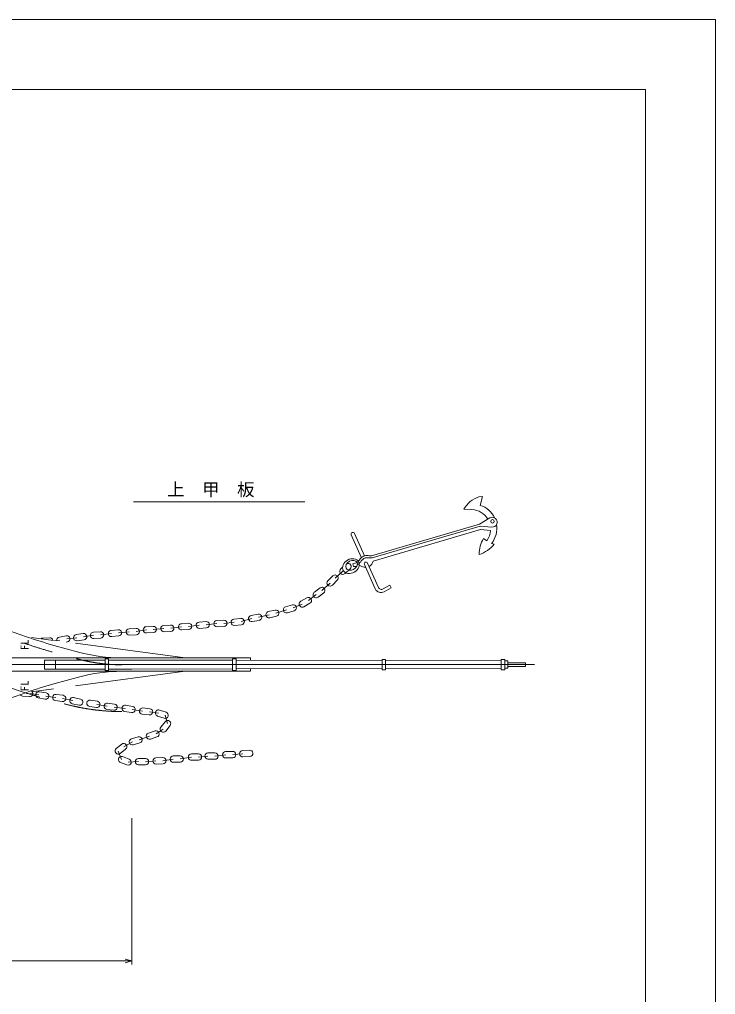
# Model space of a CAD drawing. Units: millimetres, scale not verified. Extents: x -51052 to 51048, y -29700 to 29700.
# Drawn here: x 31130 to 51048, y 1804 to 29700 of the extents above; entities that cross this region are included whole.
import ezdxf
from ezdxf.enums import TextEntityAlignment as Align

# ---------------------------------------------------------------- set-up
doc = ezdxf.new("R2010")
doc.units = ezdxf.units.MM
doc.header["$LTSCALE"] = 100
doc.linetypes.add('USER1', pattern=[50.8, 31.75, -6.35, 6.35, -6.35])
for name, color, linetype, lineweight in [('0-2_sunpou', 7, 'Continuous', 18), ('0-3_keijou', 7, 'Continuous', 18), ('0-4_frame', 7, 'Continuous', 18), ('0-5_text', 7, 'Continuous', 18), ('0-6_center', 7, 'USER1', 18)]:
    doc.layers.add(name, color=color, linetype=linetype, lineweight=lineweight)
doc.styles.add('ＭＳ ゴシック', font='')
doc.styles.get('ＭＳ ゴシック').set_extended_font_data('MS Gothic')

msp = doc.modelspace()

# ---------------------------------------------------------------- linework, layer by layer
at = {"layer": '0-2_sunpou'}
for p, q in [((-41248.7, 11242.6), (45870.3, 11242.6)), ((34347, 6853.6), (34347, 2665.9)), ((34347, 2765.9), (34153.8, 2817.6)), ((34347, 2765.9), (-40697, 2765.9)), ((34347, 2765.9), (34153.8, 2714.1))]:
    msp.add_line(p, q, dxfattribs=at)
at = {"layer": '0-3_keijou'}
for p, q in [((43849.6, 15688.5), (44079.4, 15676.6)), ((44298.1, 15264.1), (44592.6, 15438)), ((41205.4, 14355.9), (44298.1, 15264.1)), ((41222.3, 14298.3), (44315, 15206.5)), ((41250.5, 14202.4), (44325.3, 15105.3)), ((44315, 15206.5), (44652, 15178)), ((44325.3, 15105.3), (44612.8, 15080.9)), ((40625, 14956.1), (40914.8, 14301.5)), ((40716.4, 14996.6), (41001.1, 14353.6)), ((44503.4, 14783.8), (44406.8, 14850.6)), ((44641, 14707.3), (44718.3, 14693.1)), ((40324.5, 13981.1), (40374.9, 14027.1)), ((40446, 13848.2), (40593.6, 13983.2)), ((40793.8, 14101.5), (40796.9, 14085.9)), ((41001, 14106.9), (41309.9, 13409.4)), ((41092.5, 14147.4), (41400.5, 13451.8)), ((39956.5, 13640.1), (40098.1, 13781.5)), ((40161.6, 13717.8), (40385.3, 13914.6)), ((39569.2, 13318.9), (39730, 13437.8)), ((39783.5, 13365.4), (40020.1, 13576.5)), ((40083.7, 13512.8), (40225.2, 13654.1)), ((41724.5, 13511.5), (41542, 13405.8)), ((41764.6, 13442.3), (41564.7, 13326.5)), ((41724.5, 13511.5), (41764.6, 13442.3)), ((27576.2, 13356.7), (31326.4, 12040.6)), ((39178.4, 13053), (39351.2, 13153.6)), ((39396.5, 13075.8), (39622.7, 13246.5)), ((39676.1, 13174.1), (39837, 13293)), ((38746.5, 12898.5), (38938.9, 12953.2)), ((38963.5, 12866.6), (39223.7, 12975.2)), ((39269, 12897.4), (39441.8, 12998.1)), ((37267.9, 12544.1), (37467, 12562.7)), ((37475.4, 12473.1), (37776.1, 12561.3)), ((37759.8, 12649.8), (37956.6, 12685.8)), ((37972.8, 12597.3), (38270.8, 12670.4)), ((38250.4, 12758.1), (38445.2, 12803.3)), ((38291.1, 12582.8), (38485.9, 12628)), ((38771.1, 12811.9), (38465.6, 12715.7)), ((38795.7, 12725.3), (38988.1, 12780)), ((34266.8, 12266.7), (34466.6, 12276.4)), ((34755.5, 12327.6), (34955.3, 12337.2)), ((35256.2, 12364.1), (35455.9, 12374.2)), ((35769.5, 12323.5), (35460.5, 12284.3)), ((35764, 12413.3), (35963.6, 12425.6)), ((35969.2, 12335.8), (36275.7, 12369.8)), ((36269.1, 12459.6), (36468.5, 12474.2)), ((36282.3, 12280.1), (36481.7, 12294.7)), ((36475.1, 12384.5), (36781.3, 12413.9)), ((36777.5, 12503.8), (36977.3, 12512.4)), ((36785.2, 12324), (36985, 12332.6)), ((36981.1, 12422.5), (37276.3, 12454.4)), ((37284.6, 12364.8), (37483.8, 12383.5)), ((37792.3, 12472.7), (37989, 12508.8)), ((31796.9, 12001), (31996.7, 12009.3)), ((32270.9, 12031.9), (32467.6, 12068.3)), ((32484, 11979.8), (32767.4, 12011.5)), ((32754.2, 12100.6), (32952.1, 12129.8)), ((32965.2, 12040.8), (33250.2, 12080.1)), ((33244.8, 12169.9), (33444.4, 12182)), ((33255.6, 11990.2), (33455.3, 12002.3)), ((33449.8, 12092.1), (33763.4, 12132.4)), ((33754.3, 12221.9), (33953.3, 12242)), ((33772.5, 12042.8), (33971.4, 12062.9)), ((33962.4, 12152.5), (34271.1, 12176.8)), ((34275.5, 12086.9), (34475.2, 12096.6)), ((34470.9, 12186.5), (34759.9, 12237.7)), ((34764.2, 12147.8), (34964, 12157.4)), ((34959.6, 12247.3), (35260.8, 12274.2)), ((35265.3, 12184.3), (35465.1, 12194.4)), ((35775.1, 12233.6), (35974.7, 12246)), ((32115.5, 11793.9), (32815.8, 11601.2)), ((32132.9, 11930.5), (32287.3, 11943.4)), ((32469.7, 11885.6), (32500.4, 11891.3)), ((32780.5, 11922.5), (32978.4, 11951.8)), ((30587, 11432.6), (37742, 11432.6)), ((31847, 11372.6), (31847, 11112.6)), ((31847, 11372.6), (33577, 11372.6)), ((32157, 11372.6), (32157, 11112.6)), ((33577, 11407.6), (33577, 11077.6)), ((33577, 11407.6), (33677, 11407.6)), ((33677, 11407.6), (33677, 11077.6)), ((33677, 11372.6), (34347, 11372.6)), ((37227, 11365.9), (34345.9, 11372.6)), ((37227, 11407.6), (37227, 11077.6)), ((37227, 11407.6), (37327, 11407.6)), ((37327, 11407.6), (37327, 11077.6)), ((41507, 11355.9), (37327, 11365.7)), ((37742, 11432.6), (37742, 11364.7)), ((41507, 11387.6), (41507, 11097.6)), ((41507, 11387.6), (41607, 11387.6)), ((41607, 11387.6), (41607, 11097.6)), ((44917, 11348), (41607, 11355.7)), ((44917, 11387.6), (44917, 11097.6)), ((44917, 11387.6), (45017, 11387.6)), ((45017, 11387.6), (45017, 11097.6)), ((45109.6, 11347.5), (45017, 11347.7)), ((45109.6, 11347.5), (45109.6, 11137.8)), ((30587, 11052.6), (37742, 11052.6)), ((31847, 11112.6), (33577, 11112.6)), ((32115.5, 10691.4), (32815.8, 10884.1)), ((33577, 11077.6), (33677, 11077.6)), ((33677, 11112.6), (34347, 11112.6)), ((37227, 11119.4), (34345.9, 11112.6)), ((37227, 11077.6), (37327, 11077.6)), ((41507, 11129.4), (37327, 11119.6)), ((37742, 11120.6), (37742, 11052.6)), ((41507, 11097.6), (41607, 11097.6)), ((44917, 11137.3), (41607, 11129.6)), ((44917, 11097.6), (45017, 11097.6)), ((45109.6, 11137.8), (45017, 11137.6)), ((27576.2, 9128.6), (31326.4, 10444.7)), ((31215.8, 10342.9), (31415.1, 10325.7)), ((31684, 10378.2), (31422.8, 10415.4)), ((31699.3, 10466.9), (31896.4, 10432.9)), ((32167.3, 10302.3), (31881.1, 10344.2)), ((32179.7, 10391.5), (32377.8, 10363.8)), ((31668.7, 10289.5), (31865.8, 10255.5)), ((32154.8, 10213.2), (32352.9, 10185.6)), ((32659.2, 10211.7), (32365.3, 10274.7)), ((32639.6, 10123.9), (32834.8, 10080.4)), ((32678.7, 10299.6), (32873.9, 10256.1)), ((33132.2, 10046.7), (33329.8, 10015.8)), ((33160, 10224.5), (33357.6, 10193.7)), ((33641, 10050.3), (33343.7, 10104.7)), ((33652.3, 10139.6), (33850.7, 10114.5)), ((34166.4, 10079.5), (34363.9, 10048.1)), ((33629.7, 9961), (33828.1, 9935.9)), ((34152.3, 9990.6), (33839.4, 10025.2)), ((34138.1, 9901.7), (34335.7, 9870.3)), ((34653.1, 9911.6), (34349.8, 9959.2)), ((34643.6, 9822.1), (34842.5, 9801)), ((34662.6, 10001.1), (34861.5, 9980)), ((35107.7, 9856.9), (34852, 9890.5)), ((35078.7, 9771.7), (35268.1, 9707.2)), ((35136.7, 9942.1), (35326.1, 9877.6)), ((35369.5, 9553), (35297.1, 9792.4)), ((35173.9, 9453.9), (35299.5, 9609.5)), ((35313.9, 9340.8), (35439.5, 9496.4)), ((34818.6, 9280.2), (35008.4, 9343.1)), ((35036.7, 9257.7), (35243.9, 9397.3)), ((33898.7, 8840.5), (34055.2, 8965)), ((34111.3, 8894.6), (34360.5, 9032.7)), ((34334.2, 9118.8), (34525.5, 9177.2)), ((34386.8, 8946.6), (34578.1, 9005.1)), ((34551.8, 9091.2), (34846.9, 9194.8)), ((34875.2, 9109.4), (35065, 9172.3)), ((34050.4, 8525.6), (33954.7, 8770.1)), ((34010.7, 8699.6), (34167.3, 8824.1)), ((36052, 8685.9), (36252, 8688.4)), ((36523.2, 8715.8), (36723.2, 8714.7)), ((37032.4, 8662.8), (36722.7, 8624.7)), ((37029.6, 8752.8), (37229.5, 8758.9)), ((37519.7, 8693), (37232.3, 8669)), ((37514.4, 8782.8), (37714, 8794.6)), ((34019, 8441.3), (34206.4, 8371.4)), ((34081.8, 8609.9), (34269.3, 8540.1)), ((34536, 8466.7), (34237.8, 8455.8)), ((34534.9, 8376.7), (34734.9, 8374.3)), ((34537.1, 8556.7), (34737.1, 8554.3)), ((35036.4, 8485.6), (34736, 8464.3)), ((35033.2, 8575.5), (35233.1, 8582.6)), ((35039.6, 8395.6), (35239.4, 8402.7)), ((35532.4, 8539.3), (35236.2, 8492.7)), ((35531.2, 8629.3), (35731.2, 8631.9)), ((35533.5, 8449.4), (35733.5, 8451.9)), ((36053.2, 8595.9), (35732.3, 8541.9)), ((36054.3, 8505.9), (36254.3, 8508.4)), ((36522.7, 8625.8), (36253.1, 8598.4)), ((36522.2, 8535.8), (36722.2, 8534.7)), ((37035.1, 8572.9), (37235, 8579)), ((37525, 8603.1), (37724.6, 8614.9))]:
    msp.add_line(p, q, dxfattribs=at)
at = {"layer": '0-3_keijou', "linetype": 'USER1'}
for p, q in [((35875.5, 11432.6), (31339.8, 12035.9)), ((35875.5, 11052.6), (31339.8, 10449.4))]:
    msp.add_line(p, q, dxfattribs=at)
at = {"layer": '0-3_keijou'}
for points in [[(44278.4, 16043.7), (44377.7, 16049.1), (44315.8, 15798.2)], [(40762.6, 14153), (40671, 14128.9), (40686.8, 14051.2), (40737.2, 14049.7), (40779.8, 14046.5)], [(45109.6, 11297.6), (45609.6, 11297.6), (45609.6, 11242.6)], [(45109.6, 11187.6), (45609.6, 11187.6), (45609.6, 11242.6)]]:
    msp.add_lwpolyline(points, dxfattribs=at)
msp.add_circle((44665.9, 15340.8), 50, dxfattribs=at)
for centre, radius, start, end in [((44523.1, 15312), 771.5, 108.49498, 150.79522), ((44054.6, 15117.8), 559.4, 30.78666, 87.46153), ((44106.7, 15143.7), 687.1, 25.8592, 72.28503), ((44663.8, 15317.5), 140, 265.1662, 120.57387), ((44054.6, 15117.8), 559.4, 323.34234, 356.22472), ((44056.6, 15153.6), 735.3, 322.6301, 7.42712), ((40670.7, 14976.3), 50, 23.88529, 203.88529), ((45253.1, 14377.9), 969.4, 150.8129, 179.06741), ((44003.6, 15265.2), 915.5, 287.82529, 321.32107), ((41414.4, 13804.7), 704.6, 134.72302, 143.57565), ((41414.4, 13804.7), 644.6, 134.72302, 143.57565), ((41054.5, 14168), 193.1, 92.74838, 134.72302), ((41054.5, 14168), 133.1, 92.52921, 134.72302), ((41080.3, 13831.3), 530.9, 79.97434, 93.78637), ((41080.3, 13831.3), 470.9, 79.87162, 93.85667), ((41184.4, 14435.8), 142.6, 261.43184, 285.41061), ((41184.4, 14435.6), 82.5, 261.89147, 285.4304), ((40385.3, 13914.6), 90, 132.43529, 312.43529), ((40532.9, 14049.6), 90, 312.43529, 116.73846), ((40665.3, 14357.5), 226.5, 295.4482, 323.57565), ((40665.3, 14357.5), 286.5, 296.66311, 323.57565), ((41163.3, 14784.4), 769.3, 246.23689, 257.44564), ((41042.1, 14240.1), 211.7, 257.44564, 268.26355), ((41046.7, 14127.1), 50, 23.88529, 203.88529), ((41042.1, 14240.1), 211.7, 296.17105, 349.72697), ((40161.6, 13717.8), 90, 314.96101, 134.96101), ((39783.5, 13365.4), 90, 306.45364, 126.45364), ((40020.1, 13576.5), 90, 134.96101, 314.96101), ((41474.5, 13482.2), 180, 203.88529, 300.08178), ((41491.9, 13492.3), 100, 203.88529, 300.08178), ((39396.5, 13075.8), 90, 300.21769, 120.21769), ((39622.7, 13246.5), 90, 126.45364, 306.45364), ((38771.1, 12811.9), 90, 105.86878, 285.86878), ((38963.5, 12866.6), 90, 285.86878, 105.86878), ((39223.7, 12975.2), 90, 120.21769, 300.21769), ((37475.4, 12473.1), 90, 275.34195, 95.34195), ((37776.1, 12561.3), 90, 100.37805, 280.37805), ((37972.8, 12597.3), 90, 280.37805, 100.37805), ((38270.8, 12670.4), 90, 103.0719, 283.0719), ((38465.6, 12715.7), 90, 283.0719, 103.0719), ((34470.9, 12186.5), 90, 272.76631, 92.76631), ((34759.9, 12237.7), 90, 92.76631, 272.76631), ((34959.6, 12247.3), 90, 272.76631, 92.76631), ((35260.8, 12274.2), 90, 92.90178, 272.90178), ((35460.5, 12284.3), 90, 272.90178, 92.90178), ((35769.5, 12323.5), 90, 93.53593, 273.53593), ((35969.2, 12335.8), 90, 273.53593, 93.53593), ((36275.7, 12369.8), 90, 94.20353, 274.20353), ((36475.1, 12384.5), 90, 274.20353, 94.20353), ((36781.3, 12413.9), 90, 92.46895, 272.46895), ((36981.1, 12422.5), 90, 272.46895, 92.46895), ((37276.3, 12454.4), 90, 95.34195, 275.34195), ((35299.9, 23363.7), 12000, 250.66269, 254.6111), ((31800.6, 11911.1), 90, 92.36834, 128.0003), ((32000.4, 11919.4), 90, 10.85557, 92.36834), ((32287.3, 11943.4), 90, 100.49717, 194.05994), ((32484, 11979.8), 90, 280.49717, 100.49717), ((32767.4, 12011.5), 90, 98.40544, 278.40544), ((32965.2, 12040.8), 90, 278.40544, 98.40544), ((33250.2, 12080.1), 90, 93.46033, 273.46033), ((33449.8, 12092.1), 90, 273.46033, 93.46033), ((33763.4, 12132.4), 90, 95.77838, 275.77838), ((33962.4, 12152.5), 90, 275.77838, 95.77838), ((34271.1, 12176.8), 90, 92.76631, 272.76631), ((34063, 16132.6), 4700, 254.6111, 270), ((34063, 6352.6), 4700, 90, 105.3889), ((35299.9, -878.4), 12000, 105.3889, 109.33731), ((31223.6, 10432.6), 90, 213.89277, 265.07755), ((31422.8, 10415.4), 90, 265.07755, 59.98232), ((31684, 10378.2), 90, 80.2138, 260.2138), ((31881.1, 10344.2), 90, 260.2138, 80.2138), ((32167.3, 10302.3), 90, 82.06111, 262.06111), ((32365.3, 10274.7), 90, 262.06111, 82.06111), ((32659.2, 10211.7), 90, 77.44192, 257.44192), ((32854.4, 10168.3), 90, 257.44192, 77.44192), ((33146.1, 10135.6), 90, 81.12433, 261.12433), ((33343.7, 10104.7), 90, 261.12433, 81.12433), ((33641, 10050.3), 90, 82.78093, 262.78093), ((33839.4, 10025.2), 90, 262.78093, 82.78093), ((34152.3, 9990.6), 90, 80.96291, 260.96291), ((34349.8, 9959.2), 90, 260.96291, 80.96291), ((34653.1, 9911.6), 90, 83.94649, 263.94649), ((34852, 9890.5), 90, 263.94649, 83.94649), ((35107.7, 9856.9), 90, 71.19818, 251.19818), ((35297.1, 9792.4), 90, 251.19818, 71.19818), ((35369.5, 9553), 90, 321.0895, 141.0895), ((34846.9, 9194.8), 90, 108.33432, 288.33432), ((35036.7, 9257.7), 90, 288.33432, 108.33432), ((35243.9, 9397.3), 90, 141.0895, 321.0895), ((34111.3, 8894.6), 90, 308.48413, 128.48413), ((34360.5, 9032.7), 90, 106.99545, 286.99545), ((34551.8, 9091.2), 90, 286.99545, 106.99545), ((33954.7, 8770.1), 90, 128.48413, 308.48413), ((36053.2, 8595.9), 90, 90.7258, 270.7258), ((36253.1, 8598.4), 90, 270.7258, 90.7258), ((36522.7, 8625.8), 90, 89.68473, 269.68473), ((36722.7, 8624.7), 90, 269.68473, 89.68473), ((37032.4, 8662.8), 90, 91.76276, 271.76276), ((37232.3, 8669), 90, 271.76276, 91.76276), ((37519.7, 8693), 90, 93.38747, 273.38747), ((37719.3, 8704.8), 90, 273.38747, 93.38747), ((34050.4, 8525.6), 90, 69.56333, 249.56333), ((34237.8, 8455.8), 90, 249.56333, 69.56333), ((34536, 8466.7), 90, 89.30419, 269.30419), ((34736, 8464.3), 90, 269.30419, 89.30419), ((35036.4, 8485.6), 90, 92.03349, 272.03349), ((35236.2, 8492.7), 90, 272.03349, 92.03349), ((35532.4, 8539.3), 90, 90.7258, 270.7258), ((35732.3, 8541.9), 90, 270.7258, 90.7258)]:
    msp.add_arc(centre, radius, start, end, dxfattribs=at)
for centre, major_axis, ratio in [((40615, 14062), (-220.1, -123.9), 0.778124), ((40632.8, 14083.3), (-157.4, -81.4), 0.736168)]:
    msp.add_ellipse(centre, major_axis=major_axis, ratio=ratio, dxfattribs=at)
at = {"layer": '0-4_frame'}
for points in [[(-51051.5, -29700.1), (51048.5, -29700.1), (51048.5, 29699.9), (-51051.5, 29699.9)], [(-49051.5, -27700.1), (49048.5, -27700.1), (49048.5, 27699.9), (-49051.5, 27699.9)]]:
    msp.add_lwpolyline(points, close=True, dxfattribs=at)
at = {"layer": '0-5_text'}
msp.add_line((34396, 15896.4), (39296, 15896.4), dxfattribs=at)
at = {"layer": '0-6_center'}
for centre, radius, start, end in [((35299.9, 23363.7), 12195.5, 250.66269, 254.6111), ((34063, 16132.6), 4895.5, 254.6111, 270), ((35299.9, 23363.7), 13534, 250.66269, 254.6111), ((34063, 16132.6), 6234, 254.6111, 270)]:
    msp.add_arc(centre, radius, start, end, dxfattribs=at)

# ---------------------------------------------------------------- texts
at = {"layer": '0-5_text', "style": 'ＭＳ ゴシック'}
msp.add_text('上\u3000甲\u3000板', height=366.6, dxfattribs=at).set_placement((35355.6, 15959.8), align=Align.BOTTOM_LEFT)
for p in [(31458.8, 11653.7), (31458.8, 10478.7)]:
    msp.add_text('FL', height=229.1, rotation=90, dxfattribs=at).set_placement(p, align=Align.BOTTOM_LEFT)

doc.saveas('drawing.dxf')
